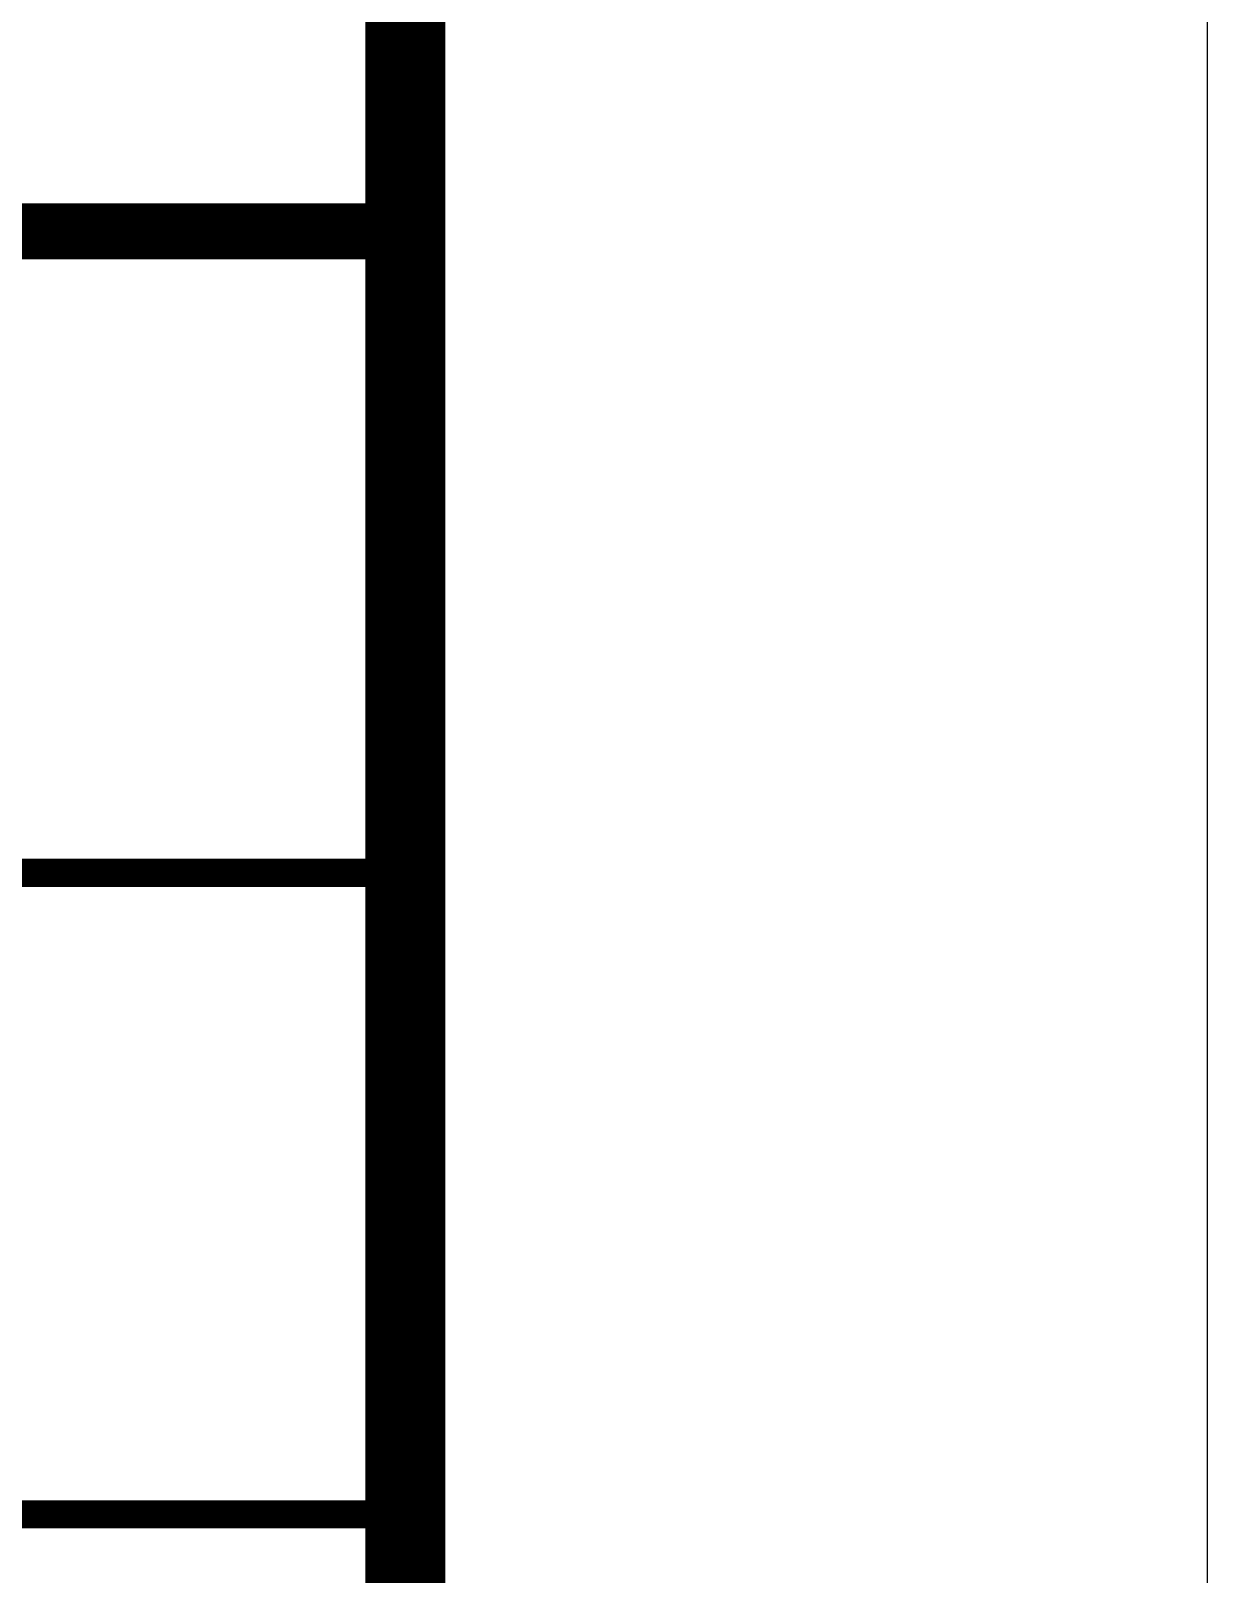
# Model space of a CAD drawing. Extents: x 491024 to 1725648, y 860327 to 1705161.
# Drawn here: x 608748 to 610215, y 1100336 to 1102261 of the extents above; entities that cross this region are included whole.
import ezdxf

# ---------------------------------------------------------------- set-up
doc = ezdxf.new("R2010")
doc.units = 0
doc.header["$LTSCALE"] = 1000
doc.header["$MEASUREMENT"] = 0
doc.layers.add('图框', color=140, linetype='Continuous')

# ---------------------------------------------------------------- blocks, each defined once
blk = doc.blocks.new('2q3q2342q35q2343r5q23rwetr')
at = {"layer": '图框'}
for points, const_width in [([(3534617.7, 3134510.4), (3527617.7, 3134510.4)], 70), ([(3527617.7, 3134510.4), (3534617.7, 3134510.4)], 70), ([(3527617.7, 3133710.4), (3534617.7, 3133710.4)], 35), ([(3527617.7, 3132910.4), (3534617.7, 3132910.4)], 35)]:
    blk.add_lwpolyline(points, dxfattribs=dict(at, const_width=const_width))

msp = doc.modelspace()

# ---------------------------------------------------------------- linework, layer by layer
at = {"layer": '图框'}
msp.add_lwpolyline([(550815, 1129764.5), (610214.8, 1129764.5), (610214.8, 1087810.2), (550815, 1087810.2)], close=True, dxfattribs=at)
at = {"layer": '图框', "const_width": 100}
msp.add_lwpolyline([(553315, 1088810.2), (609215, 1088810.2), (609215, 1128810.2), (553315, 1128810.2)], close=True, dxfattribs=at)

# ---------------------------------------------------------------- block references
at = {"layer": '图框'}
msp.add_blockref('2q3q2342q35q2343r5q23rwetr', (-2925402.8, -2032499.8), dxfattribs=at)

doc.saveas('drawing.dxf')
